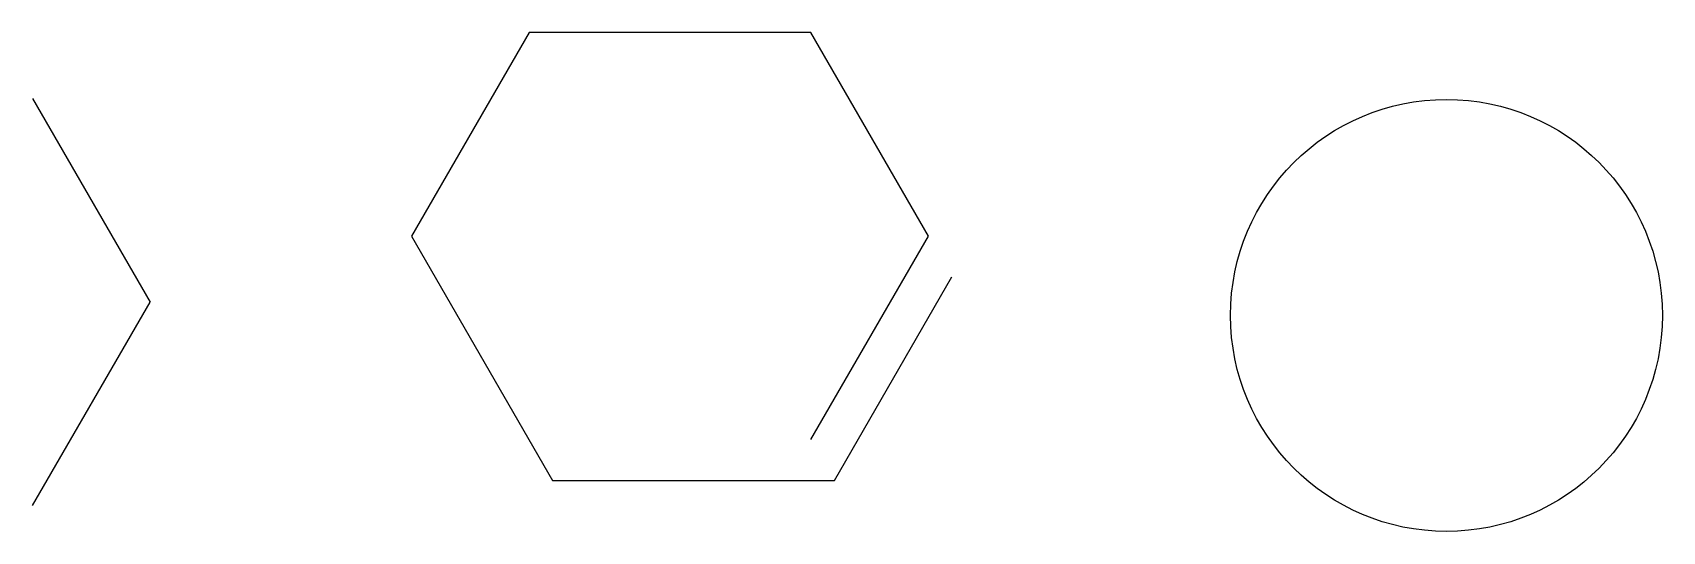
# Model space of a CAD drawing. Header units: inches. Extents: x 109 to 1586, y -45 to 189.
# Drawn here: x 848.4 to 1195.3, y 53.5 to 159.6 of the extents above; entities that cross this region are included whole.
import ezdxf

# ---------------------------------------------------------------- set-up
doc = ezdxf.new("R2010")
doc.units = ezdxf.units.IN
doc.header["$MEASUREMENT"] = 0

msp = doc.modelspace()

# ---------------------------------------------------------------- linework, layer by layer
for p, q in [((954.053, 159.637), (929.053, 116.336)), ((1014.053, 159.637), (954.053, 159.637)), ((1039.053, 116.336), (1014.053, 159.637)), ((848.391, 145.592), (873.391, 102.291)), ((929.053, 116.336), (959.053, 64.374)), ((1014.053, 73.034), (1039.053, 116.336)), ((1019.053, 64.374), (1044.053, 107.675)), ((848.391, 58.99), (873.391, 102.291)), ((959.053, 64.374), (1019.053, 64.374))]:
    msp.add_line(p, q)
msp.add_circle((1149.31, 99.469), 45.958)

doc.saveas('drawing.dxf')
